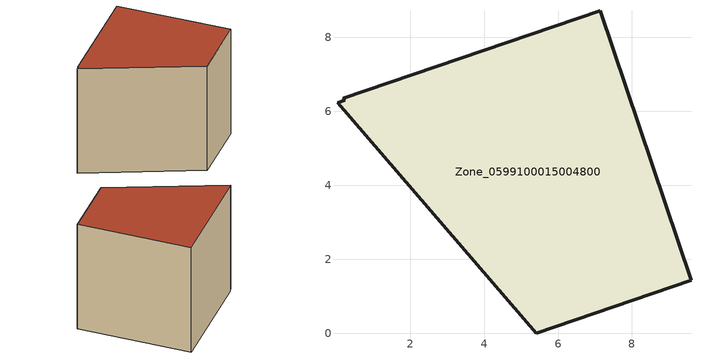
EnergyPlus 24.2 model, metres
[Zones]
Zone_0599100015004800
 floor ground (C_G): 0.04,6.23 0.24,6.3 0.2,6.35 7.14,8.72 9.6,1.43 5.41,0 z1.14
 wall outside (C_F): 5.41,0 9.6,1.43 7.14,8.72 0.2,6.35 0.24,6.3 0.04,6.23 5.41,0 z1.14:9.13
 roof outside (C_R): 0.24,6.3 0.04,6.23 5.41,0 9.6,1.43 7.14,8.72 0.2,6.35 z9.13
[BUILDING]
Pand.0599100015004800: North Axis=0; Terrain=City; Loads Convergence Tolerance Value=0.04; Temperature Convergence Tolerance Value=0.4; Solar Distribution=FullExterior; Maximum Number of Warmup Days=25; Minimum Number of Warmup Days=1
[Site:Location]
Rotterdam.The.Hague.AP_ZH_NLD Design_Conditions: Latitude=51.96; Longitude=4.45; Time Zone=1; Elevation=-4.5
[SITE:GROUNDTEMPERATURE:BUILDINGSURFACE]
18, 18, 18, 18, 18, 18, 18, 18, 18, 18, 18, 18
[MATERIAL] Thermal Absorptance=0.9; Solar Absorptance=0.7; Visible Absorptance=0.7
Name | Roughness | Thickness | Conductivity | Density | Specific Heat
G.TI.1975-1991 | MediumSmooth | 0.15 | 0.288461 | 540 | 1210
F.TI.1975-1991 | Rough | 0.3 | 0.230769 | 1920 | 840
R.TI.1975-1991 | MediumRough | 0.2 | 0.153846 | 1500 | 1000
[CONSTRUCTION]
C_G: G.TI.1975-1991
C_F: F.TI.1975-1991
C_R: R.TI.1975-1991
[ZONE]
Zone_0599100015004800: Type=1; Multiplier=1; Ceiling Height=Autocalculate; Volume=Autocalculate; Floor Area=autocalculate; Part of Total Floor Area=Yes
[ZONEINFILTRATION:DESIGNFLOWRATE]
Infil_Zone_0599100015004800: Zone or ZoneList or Space or SpaceList=Zone_0599100015004800; Schedule=AlwaysOn; Design Flow Rate Calculation Method=Flow/Area; Flow Rate per Floor Area=0.003; Constant Term Coefficient=1; Temperature Term Coefficient=0; Velocity Term Coefficient=0; Velocity Squared Term Coefficient=0
[HVACTEMPLATE:ZONE:IDEALLOADSAIRSYSTEM]
Zone_0599100015004800: Maximum Heating Supply Air Temperature=50; Minimum Cooling Supply Air Temperature=13; Maximum Heating Supply Air Humidity Ratio=0.0156; Minimum Cooling Supply Air Humidity Ratio=0.0077; Heating Limit=NoLimit; Cooling Limit=NoLimit; Dehumidification Control Type=ConstantSensibleHeatRatio; Cooling Sensible Heat Ratio=0.7; Dehumidification Setpoint=60; Humidification Control Type=None; Humidification Setpoint=30; Outdoor Air Method=None; Outdoor Air Flow Rate per Person=0.00944; Outdoor Air Flow Rate per Zone Floor Area=0; Outdoor Air Flow Rate per Zone=0; Demand Controlled Ventilation Type=None; Outdoor Air Economizer Type=NoEconomizer; Heat Recovery Type=None; Sensible Heat Recovery Effectiveness=0.7; Latent Heat Recovery Effectiveness=0.65
[ZONECONTROL:THERMOSTAT]
ThermostatControl_Zone_0599100015004800: Zone or ZoneList=Zone_0599100015004800; Control Type Schedule=DualSetpointControlType; Control 1=Thermostat_Zone_0599100015004800; Temperature Difference Between Cutout And Setpoint=0
[THERMOSTATSETPOINT:DUALSETPOINT]
Thermostat_Zone_0599100015004800: Heating Setpoint Temperature Schedule=HeatingSetpoint_Zone_0599100015004800; Cooling Setpoint Temperature Schedule=CoolingSetpoint_Zone_0599100015004800
[SCHEDULE:COMPACT]
HeatingSetpoint_Zone_0599100015004800: Through: 12/31, For: AllDays, Until: 24:00, 21
CoolingSetpoint_Zone_0599100015004800: Through: 12/31, For: AllDays, Until: 24:00, 24
DualSetpointControlType: Through: 12/31, For: AllDays, Until: 24:00, 4
AlwaysOn: Through: 12/31, For: AllDays, Until: 24:00, 1
